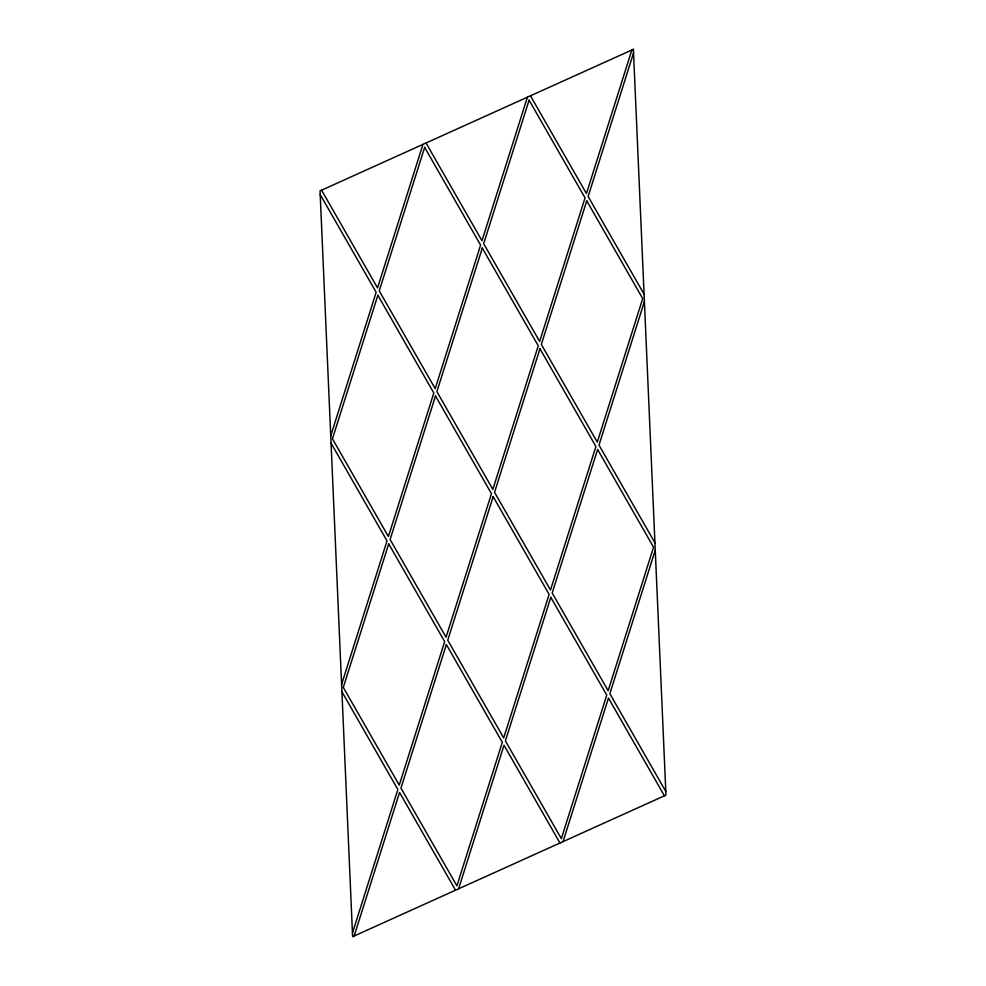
<?xml version="1.0" encoding="UTF-8"?>
<svg xmlns="http://www.w3.org/2000/svg" width="986" height="986" viewBox="0 0 986 986"><rect width="100%" height="100%" fill="white"/><g stroke="black" fill="none" stroke-linecap="round" stroke-linejoin="round"><path stroke-width="1.48" d="M330.741 435.824L376.159 292.287L320.204 194.55M422.957 144.387L377.539 287.924L321.584 190.187M341.6 684.432L387.017 540.895L331.062 443.158M527.399 97.195L481.981 240.732L426.038 142.995M352.458 933.039L397.863 789.49L341.92 691.765M631.853 49.99L586.436 193.539L530.48 95.802M354.147 936.01L399.564 792.461L455.52 890.198M633.542 52.961L588.137 196.51L644.08 294.235M458.601 888.805L504.019 745.268L559.962 843.005M644.4 301.568L598.983 445.105L654.938 542.842M563.043 841.613L608.461 698.076L664.416 795.813M655.259 550.176L609.841 693.713L665.797 791.45M377.86 295.258L332.442 438.795L388.398 536.532L433.815 392.995L377.86 295.258M424.658 147.358L379.24 290.895L435.196 388.632L480.601 245.095L424.658 147.358M388.718 543.865L343.301 687.402L399.244 785.139L444.661 641.59L388.718 543.865M435.504 395.965L390.099 539.502L446.042 637.239L491.459 493.69L435.504 395.965M482.302 248.065L436.884 391.602L492.84 489.339L538.257 345.79L482.302 248.065M529.1 100.165L483.682 243.702L539.638 341.439L585.055 197.89L529.1 100.165M446.362 644.561L400.945 788.11L456.9 885.835L502.318 742.298L446.362 644.561M493.16 496.661L447.743 640.21L503.698 737.935L549.116 594.398L493.16 496.661M539.958 348.761L494.541 492.31L550.496 590.035L595.901 446.498L539.958 348.761M586.756 200.861L541.339 344.41L597.282 442.135L642.699 298.598L586.756 200.861M550.804 597.368L505.399 740.905L561.342 838.642L606.76 695.105L550.804 597.368M597.602 449.468L552.185 593.005L608.14 690.742L653.558 547.205L597.602 449.468M633.382 49.3L320.043 190.89L352.618 936.7L665.957 795.11L633.382 49.3"/></g></svg>
